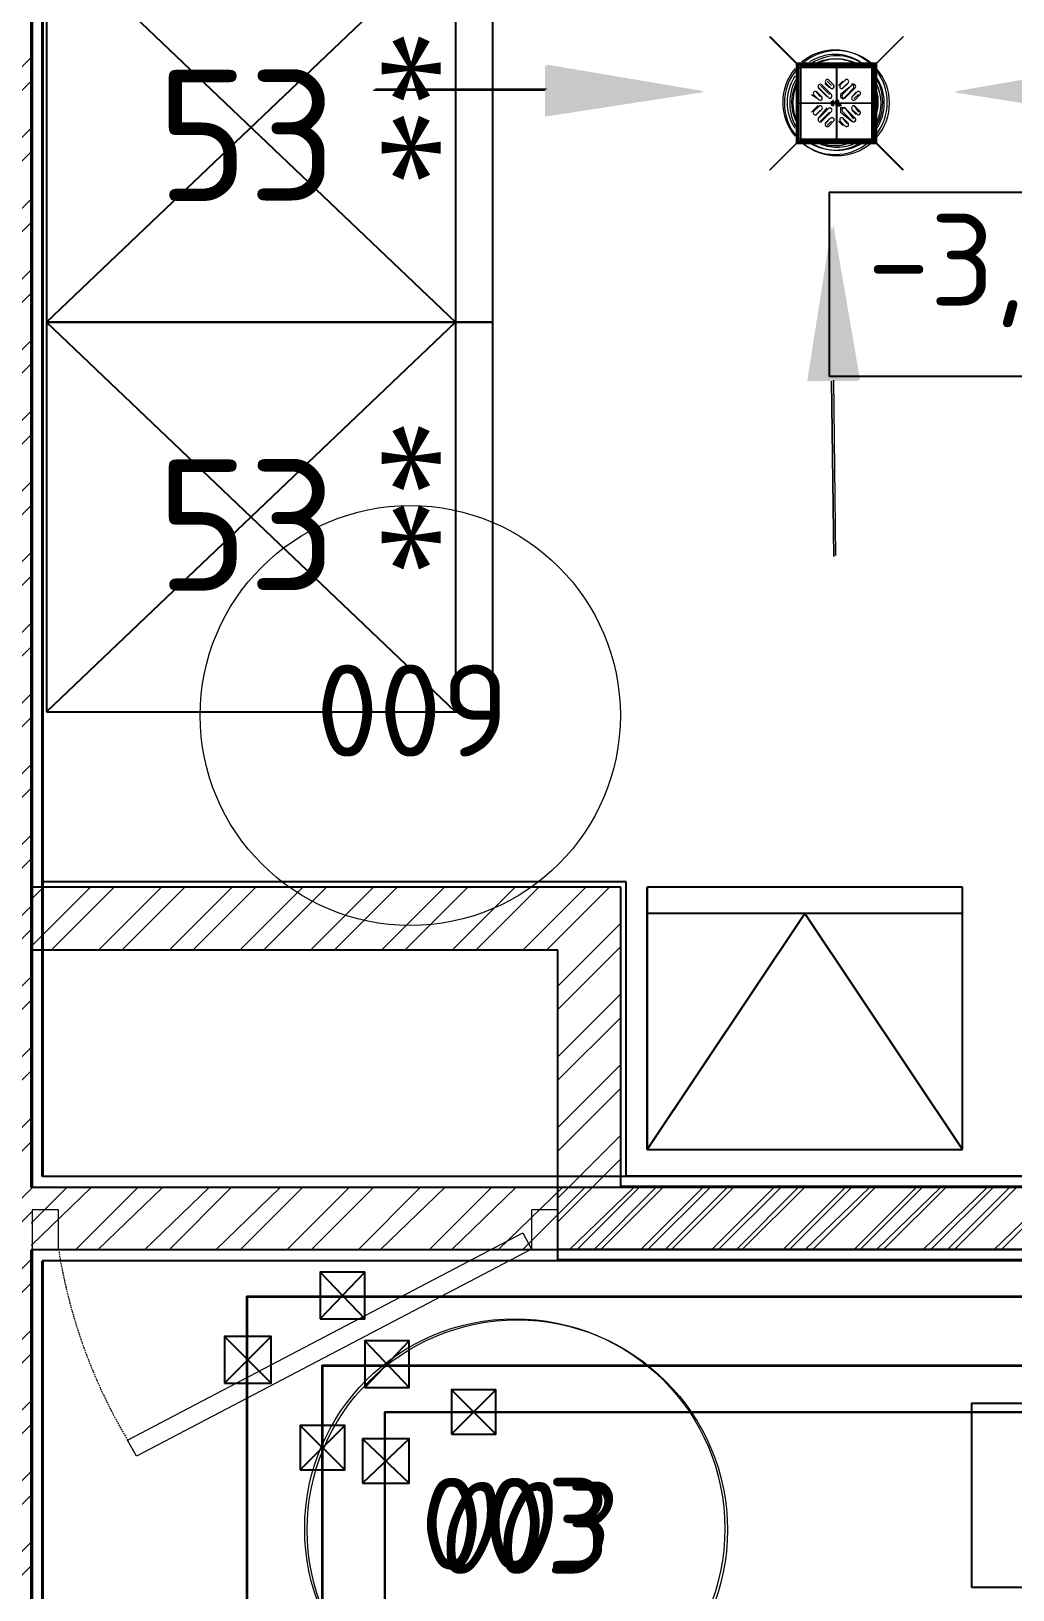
# Model space of a CAD drawing. Header units: millimetres. Extents: x -10178924 to 11692288, y -947381 to 58396.
# Drawn here: x 768125 to 769994, y -785650 to -782681 of the extents above; entities that cross this region are included whole.
import ezdxf

# ---------------------------------------------------------------- set-up
doc = ezdxf.new("R2010")
doc.units = ezdxf.units.MM
doc.linetypes.add('ADSK_Штрих_ш3 п1_5', pattern=[4.5, 3, -1.5])
for name, color, linetype, lineweight in [('PDF _0', 7, 'Continuous', 9), ('PDF _Текст', 7, 'Continuous', 5), ('АР_Двери', 250, 'Continuous', 9), ('Перегородки', 162, 'Continuous', 9), ('Перегородки пеноблок', 40, 'Continuous', 9), ('Сантех.оборуд НЕТ НА ТХ', 4, 'Continuous', 0), ('Сантехника', 7, 'Continuous', 18), ('Сантехнические приборы', 7, 'Continuous', 9), ('Трубопроводы', 7, 'Continuous', 18)]:
    doc.layers.add(name, color=color, linetype=linetype, lineweight=lineweight)
for name, color, linetype in [('PDF _PDF _Марки помещений', 5, 'Continuous'), ('PDF _ВК_В1', 5, 'Continuous'), ('PDF _ВК_Т3', 1, 'Continuous'), ('PDF _ВК_Т4', 6, 'Continuous'), ('PDF _Марки помещений', 5, 'Continuous'), ('PDF _Сантех.оборуд НЕТ НА ТХ', 4, 'Continuous'), ('PDF _Трубопроводы', 7, 'Continuous'), ('ТХ пищеблок новое 12.09', 252, 'Continuous')]:
    doc.layers.add(name, color=color, linetype=linetype)
for name, color, linetype, true_color in [('PDF _Отметки', 7, 'Continuous', 0x7f9fff), ('PDF _Перегородки', 7, 'Continuous', 0x0037dd), ('PDF _САНТЕХНИКА', 140, 'Continuous', 0x00bfff)]:
    doc.layers.add(name, color=color, linetype=linetype, true_color=true_color)
doc.layers.add('PDF _Сантехнические приборы', color=7, linetype='Continuous', lineweight=9, true_color=0x767676)
doc.styles.add('GOST-2.304_Type-B', font='GOST_Common.ttf')
doc.styles.add('ISOCPEUR', font='isocpeui.ttf', dxfattribs={"width": 0.9})
doc.styles.add('PDF ISOCPEUR', font='isocpeur.ttf')
doc.styles.add('СГЕНЕРИР_СТИЛЬ_5', font='times.ttf')

# ---------------------------------------------------------------- blocks, each defined once
blk = doc.blocks.new('СНП_Трап с  вертикальным выпуском_ с горизонтальным выпуском_HL - DN50-V261-Этаж 01_Пищеблок')
at = {"layer": 'Сантехника'}
for p, q in [((-75, 75), (-75, -75)), ((-72.9, 72.9), (-75, 75)), ((75, 75), (-75, 75)), ((-72.9, -72.9), (-72.9, 72.9)), ((-72.9, 72.9), (72.9, 72.9)), ((-70, 70), (-70, -70)), ((-70, 70), (70, 70)), ((69, 69), (-69, 69)), ((-69, 69), (-69, -69)), ((69, -69), (69, 69)), ((70, -70), (70, 70)), ((75, 75), (72.9, 72.9)), ((72.9, 72.9), (72.9, -72.9)), ((75, -75), (75, 75)), ((-75, -75), (-72.9, -72.9)), ((-75, -75), (75, -75)), ((72.9, -72.9), (-72.9, -72.9)), ((-70, -70), (70, -70)), ((-69, -69), (69, -69)), ((75, -75), (72.9, -72.9))]:
    blk.add_line(p, q, dxfattribs=at)
for radius, start, end in [(100, 90, 130), (90, 90, 122.25), (100, 50, 90), (90, 57.75, 90), (100, 139.6052, 220.3948), (84, 90, 115.3943), (84, 64.6057, 90), (100, 319.6052, 40.3948), (90, 147.0711, 212.9289), (84, 154.5178, 204.8153), (90, 327.0711, 32.9289), (84, 335.1847, 25.4822), (100, 230, 270), (90, 237.75, 270), (84, 244.6057, 270), (84, 270, 295.3943), (90, 270, 302.25), (100, 270, 310)]:
    blk.add_arc((0, 0), radius, start, end, dxfattribs=at)
at = {"layer": 'Трубопроводы'}
for p, q in [((-10.6, 16.3), (-29, 34.6)), ((-21.2, 38.2), (-12, 29)), ((-6.4, 34.6), (-15.6, 43.8)), ((15.6, 43.8), (6.4, 34.6)), ((29, 34.6), (10.6, 16.3)), ((12, 29), (21.2, 38.2)), ((-43.8, 15.6), (-34.6, 6.4)), ((-29, 12), (-38.2, 21.2)), ((-34.6, 29), (-16.3, 10.6)), ((16.3, 10.6), (34.6, 29)), ((38.2, 21.2), (29, 12)), ((34.6, 6.4), (43.8, 15.6)), ((-43.8, -15.6), (-34.6, -6.4)), ((-29, -12), (-38.2, -21.2)), ((-34.6, -29), (-16.3, -10.6)), ((-10.6, -16.3), (-29, -34.6)), ((-21.2, -38.2), (-12, -29)), ((29, -34.6), (10.6, -16.3)), ((12, -29), (21.2, -38.2)), ((16.3, -10.6), (34.6, -29)), ((38.2, -21.2), (29, -12)), ((34.6, -6.4), (43.8, -15.6)), ((-6.4, -34.6), (-15.6, -43.8)), ((15.6, -43.8), (6.4, -34.6))]:
    blk.add_line(p, q, dxfattribs=at)
at = {"layer": 'Трубопроводы', "lineweight": 9}
for p, q in [((-8.2, 4.2), (-8.2, -4.3)), ((-6.4, 1.6), (-6.4, 4.2)), ((-2.7, 0.9), (-5.7, 0.9)), ((-1.9, 1.6), (-1.9, 4.2)), ((-0.2, -4.3), (-0.2, 4.2)), ((1.7, 4.2), (1.7, -4.3)), ((3.4, -2.5), (3.4, 4.2)), ((-6.4, -4.3), (-6.4, -1.6)), ((-5.7, -0.9), (-2.7, -0.9)), ((-1.9, -1.6), (-1.9, -4.3)), ((2.4, -5), (7.4, -5)), ((7.4, -3.2), (4.2, -3.2))]:
    blk.add_line(p, q, dxfattribs=at)
at = {"layer": 'Трубопроводы'}
for centre, start, end in [((-31.8, 31.8), 45, 225), ((-18.4, 41), 45, 225), ((-9.2, 31.8), 225, 45), ((9.2, 31.8), 135, 315), ((18.4, 41), 315, 135), ((31.8, 31.8), 315, 135), ((-41, 18.4), 45, 225), ((-31.8, 9.2), 225, 45), ((-13.4, 13.4), 225, 45), ((13.4, 13.4), 135, 315), ((31.8, 9.2), 135, 315), ((41, 18.4), 315, 135), ((-41, -18.4), 135, 315), ((-31.8, -31.8), 135, 315), ((-31.8, -9.2), 315, 135), ((-13.4, -13.4), 315, 135), ((-9.2, -31.8), 315, 135), ((9.2, -31.8), 45, 225), ((13.4, -13.4), 45, 225), ((31.8, -9.2), 45, 225), ((31.8, -31.8), 225, 45), ((41, -18.4), 225, 45), ((-18.4, -41), 135, 315), ((18.4, -41), 225, 45)]:
    blk.add_arc(centre, 4, start, end, dxfattribs=at)
at = {"layer": 'Трубопроводы', "lineweight": 9}
for centre, radius, start, end in [((-7.3, 4.2), 0.875, 0, 180), ((-5.7, 1.6), 0.75, 180, 270), ((-2.7, 1.6), 0.75, 270, 360), ((-1, 4.2), 0.875, 0, 180), ((2.5, 4.2), 0.875, 0, 180), ((-7.3, -4.3), 0.875, 180, 360), ((-5.7, -1.6), 0.75, 90, 180), ((-2.7, -1.6), 0.75, 0, 90), ((-1, -4.3), 0.875, 180, 360), ((2.4, -4.3), 0.75, 180, 270), ((4.2, -2.5), 0.75, 180, 270), ((7.4, -4.1), 0.875, 270, 90)]:
    blk.add_arc(centre, radius, start, end, dxfattribs=at)
blk = doc.blocks.new('A$C5282721b')
at = {"layer": 'Перегородки', "lineweight": 20, "true_color": 0x000000, "transparency": 33554687}
h = blk.add_hatch(dxfattribs=at)
h.set_pattern_fill('ANSI32', color=18, scale=10)
h.set_pattern_definition([(45, (-4577.43, 241515.3), (-67.35192, 67.35192), []), (45, (-4532.53, 241515.3), (-67.35192, 67.35192), [])])
h.paths.add_polyline_path([(45649.391, -161.943), (45649.391, -5470.839), (45649.391, -11596.906), (45769.391, -11596.906), (45769.391, -5905.801), (45769.391, -5905.801), (45769.391, -161.943)])
at = {"layer": 'Перегородки', "true_color": 0x000000, "transparency": 33554687}
h = blk.add_hatch(dxfattribs=at)
h.set_pattern_fill('ANSI32', color=18, scale=10)
h.set_pattern_definition([(45, (-3322.13, 241076.745), (-67.35192, 67.35192), []), (45, (-3277.23, 241076.745), (-67.35192, 67.35192), [])])
h.paths.add_polyline_path([(48091.978, -4211.299), (48091.978, -4091.299), (46889.391, -4091.299), (46889.391, -3521.299), (45769.391, -3521.299), (45769.391, -3641.299), (46769.391, -3641.299), (46769.391, -4210.682)])
h.paths.add_polyline_path([(49329.363, -3911.299), (49209.391, -3911.299), (49209.391, -4091.21), (48091.978, -4091.299), (48091.978, -4211.299), (49328.934, -4211.299)])
at = {"layer": 'PDF _Марки помещений', "color": 18, "lineweight": 9, "true_color": 0x000000, "transparency": 33554687}
blk.add_circle((46692.408, -4745.742), 400.064, dxfattribs=at)
at = {"layer": 'АР_Двери', "color": 18, "true_color": 0x000000, "transparency": 33554687}
for points in [[(45768.815, -4210.682), (45818.815, -4210.682), (45818.815, -4135.682), (45768.815, -4135.682)], [(46719.391, -4210.682), (46769.391, -4210.682), (46769.391, -4135.682), (46719.391, -4135.682)], [(45967.436, -4605.374), (45950.502, -4574.735), (46703.125, -4179.692), (46719.391, -4210.682)]]:
    blk.add_lwpolyline(points, close=True, dxfattribs=at)
at = {"layer": 'АР_Двери', "color": 18, "linetype": 'ADSK_Штрих_ш3 п1_5', "true_color": 0x000000, "transparency": 33554687}
blk.add_arc((46824.853, -4052.615), 1018.38, 188.929197, 210.843568, dxfattribs=at)
at = {"layer": 'Перегородки', "color": 18, "lineweight": 25, "true_color": 0x000000, "transparency": 33554687}
for p, q in [((45769.391, -4091.299), (45769.391, -161.943)), ((45789.391, -4071.943), (45789.391, -161.943)), ((45769.391, -11596.906), (45769.391, -4211.299)), ((45789.391, -11596.906), (45789.391, -4231.299))]:
    blk.add_line(p, q, dxfattribs=at)
at = {"layer": 'Перегородки', "color": 18, "linetype": 'Continuous', "lineweight": 25, "true_color": 0x000000, "transparency": 33554687}
for p, q in [((46889.391, -3521.299), (45769.391, -3521.299)), ((46899.391, -3511.299), (45789.391, -3511.299)), ((46889.391, -4091.299), (46889.391, -3521.299)), ((46899.391, -4071.752), (46899.391, -3511.299)), ((46769.391, -3641.299), (45769.391, -3641.299)), ((46769.391, -4231.299), (46769.391, -3641.299)), ((49209.405, -4091.299), (46889.391, -4091.299)), ((49189.351, -4071.299), (46899.391, -4071.733)), ((49328.934, -4211.299), (46769.391, -4211.299)), ((49349.391, -4231.299), (46769.391, -4231.299))]:
    blk.add_line(p, q, dxfattribs=at)
at = {"layer": 'Перегородки пеноблок', "color": 18, "true_color": 0x000000, "transparency": 33554687}
blk.add_line((46769.391, -4211.299), (46769.391, -4081.299), dxfattribs=at)
at = {"layer": 'Сантех.оборуд НЕТ НА ТХ', "color": 18, "true_color": 0x000000, "transparency": 33554687}
for points in [[(47173.833, -1900.278), (47224.634, -1951.078), (47224.634, -2103.479), (47377.035, -2103.479), (47377.035, -1951.078), (47224.634, -1951.078)], [(47427.835, -1900.278), (47377.035, -1951.078)], [(47300.834, -1951.078), (47300.834, -2103.479)], [(47377.035, -2027.279), (47224.634, -2027.279)], [(47173.833, -2154.497), (47224.634, -2103.697)], [(47377.035, -2103.697), (47427.835, -2154.497)]]:
    blk.add_lwpolyline(points, dxfattribs=at)
at = {"layer": 'Сантехнические приборы', "color": 18, "true_color": 0x000000, "transparency": 33554559}
for points in [[(46748.064, -2000.452), (46422.096, -2000.452)], [(46748.064, -2000.452), (46422.096, -2000.452)], [(47294.168, -2555.022), (47298.401, -2889.457)], [(47294.168, -2555.022), (47298.401, -2889.457)]]:
    blk.add_lwpolyline(points, dxfattribs=at)
for points in [[(46748.064, -1953.885), (47048.633, -2004.685), (46748.064, -2051.252)], [(47823.338, -2051.252), (47527.003, -2004.685), (47823.338, -1953.885)], [(47247.601, -2555.022), (47294.168, -2258.687), (47344.968, -2555.022)]]:
    blk.add_solid(points, dxfattribs=at)
at = {"layer": 'ТХ пищеблок новое 12.09', "linetype": 'Continuous', "transparency": 33554687}
for p, q in [((46574.418, -1702.265), (45795.973, -2444.666)), ((45795.973, -1702.265), (46574.418, -2444.666)), ((45795.973, -1702.265), (45795.973, -2444.666)), ((46574.418, -1702.265), (46574.418, -2444.666)), ((46645.973, -2444.666), (46645.973, -1702.265)), ((45795.973, -2444.666), (46645.973, -2444.666)), ((46574.418, -2444.666), (45795.973, -3187.068)), ((45795.973, -2444.666), (46574.418, -3187.068)), ((46645.973, -2444.666), (45795.973, -2444.666)), ((45795.973, -2444.666), (45795.973, -3187.068)), ((46574.418, -2444.666), (46574.418, -3187.068)), ((46645.973, -3187.068), (46645.973, -2444.666)), ((45795.973, -3187.068), (46645.973, -3187.068))]:
    blk.add_line(p, q, dxfattribs=at)
at = {"layer": 'ТХ пищеблок новое 12.09', "transparency": 33554687}
for p, q in [((46939.769, -4021.179), (46939.769, -3521.179)), ((47539.769, -3521.179), (46939.769, -3521.179)), ((46939.769, -3521.179), (46939.769, -4021.179)), ((47539.769, -4021.179), (47539.769, -3521.179)), ((47539.769, -3571.179), (46939.769, -3571.179)), ((46939.769, -4021.179), (47239.769, -3571.179)), ((47239.769, -3571.179), (46939.769, -4021.179)), ((47539.769, -4021.179), (47239.769, -3571.179)), ((47239.769, -3571.179), (47539.769, -4021.179)), ((46939.769, -4021.179), (47539.769, -4021.179))]:
    blk.add_line(p, q, dxfattribs=at)
at = {"layer": 'Сантех.оборуд НЕТ НА ТХ', "color": 18, "true_color": 0x000000, "transparency": 33554687}
blk.add_blockref('СНП_Трап с  вертикальным выпуском_ с горизонтальным выпуском_HL - DN50-V261-Этаж 01_Пищеблок', (47300.984, -2027.279), dxfattribs=at)
at = {"layer": 'PDF _Марки помещений', "color": 18, "lineweight": 9, "true_color": 0x000000, "transparency": 33554687, "insert": (46529.435, -4829.457), "char_height": 175, "attachment_point": 7, "style": 'ISOCPEUR'}
blk.add_mtext('003', dxfattribs=at)
at = {"layer": 'ТХ пищеблок новое 12.09', "transparency": 33554687, "style": 'СГЕНЕРИР_СТИЛЬ_5'}
for p in [(46634.227, -2188.044), (46634.227, -2930.446)]:
    blk.add_text('**', height=200, rotation=90, dxfattribs=at).set_placement(p)
at = {"layer": 'ТХ пищеблок новое 12.09', "transparency": 33554687, "style": 'GOST-2.304_Type-B'}
for p in [(46006.602, -2213.692), (46006.602, -2956.094)]:
    blk.add_text('53', height=250, dxfattribs=at).set_placement(p)

msp = doc.modelspace()

# ---------------------------------------------------------------- linework, layer by layer
at = {"layer": 'PDF _0', "lineweight": 25}
for points in [[(768675.8, -785133.9), (768760.4, -785133.9), (768760.4, -785045), (768675.8, -785045)], [(768493.7, -785256.6), (768582.6, -785256.6), (768582.6, -785167.7), (768493.7, -785167.7)], [(768760.4, -785265.1), (768845.1, -785265.1), (768845.1, -785176.2), (768760.4, -785176.2)], [(768925.6, -785354), (769010.2, -785354), (769010.2, -785269.3), (768925.6, -785269.3)], [(768637.7, -785421.7), (768722.3, -785421.7), (768722.3, -785337.1), (768637.7, -785337.1)], [(768756.2, -785447.1), (768845.1, -785447.1), (768845.1, -785362.5), (768756.2, -785362.5)]]:
    msp.add_lwpolyline(points, close=True, dxfattribs=at)
for points in [[(768675.8, -785045), (768760.4, -785133.9)], [(768760.4, -785045), (768675.8, -785133.9)], [(768493.7, -785167.7), (768582.6, -785256.6)], [(768582.6, -785167.7), (768493.7, -785256.6)], [(768760.4, -785176.2), (768845.1, -785265.1)], [(768845.1, -785176.2), (768760.5, -785265.1)], [(768925.6, -785269.3), (769010.2, -785354)], [(769010.2, -785269.3), (768925.6, -785354)], [(768637.7, -785337.1), (768722.3, -785421.7)], [(768722.3, -785337.1), (768637.7, -785421.7)], [(768756.2, -785362.5), (768845.1, -785447.1)], [(768845.1, -785362.5), (768756.2, -785447.1)]]:
    msp.add_lwpolyline(points, dxfattribs=at)
at = {"layer": 'PDF _PDF _Марки помещений', "lineweight": 9}
for centre in [(768847.2, -783984.5), (769046.2, -785533.9)]:
    msp.add_circle(centre, 400, dxfattribs=at)
at = {"layer": 'PDF _ВК_В1', "lineweight": 30}
msp.add_lwpolyline([(768798.5, -792055.4), (768798.5, -785312), (774780, -785312), (774780, -786480.3)], dxfattribs=at)
at = {"layer": 'PDF _ВК_Т3', "lineweight": 35}
msp.add_lwpolyline([(768680, -792127.4), (768680, -785223.1), (772401, -785223.1)], dxfattribs=at)
at = {"layer": 'PDF _ВК_Т4', "lineweight": 35}
msp.add_lwpolyline([(772295.2, -783669.4), (772295.2, -785091.8), (768536.1, -785091.8), (768536.1, -791479.7), (767359.3, -791479.7)], dxfattribs=at)
at = {"layer": 'PDF _Отметки', "lineweight": 25}
for points in [[(769645.2, -783338.9), (769645.2, -782987.6), (770458, -782987.6), (770458, -783338.9)], [(769916.2, -785646.1), (769916.2, -785294.8), (770728.9, -785294.8), (770728.9, -785646.1)]]:
    msp.add_lwpolyline(points, close=True, dxfattribs=at)
at = {"layer": 'PDF _Перегородки', "color": 5, "lineweight": 25}
for points in [[(768125.4, -784884.1), (768125.4, -780951.5)], [(768146.6, -784862.9), (768146.6, -780951.5)], [(771685.7, -784702.1), (771685.7, -785002.6), (768125.6, -785002.6)], [(771567.2, -784702.1), (771567.2, -784884.1), (768125.6, -784884.1)], [(771706.9, -784702.1), (771706.9, -785023.8), (768146.8, -785023.8)], [(771546, -784702.1), (771546, -784862.9), (768146.8, -784862.9)], [(768125.4, -792385.6), (768125.4, -785002.9)], [(768146.6, -792385.6), (768146.6, -785024.1)]]:
    msp.add_lwpolyline(points, dxfattribs=at)
at = {"layer": 'PDF _Перегородки', "color": 5, "lineweight": 20}
for points in [[(768125.4, -784951.8), (768193.2, -784884.1)], [(768125.4, -784994.2), (768239.7, -784884.1)], [(768210.1, -785002.6), (768328.6, -784884.1)], [(768252.4, -785002.6), (768375.2, -784884.1)], [(768341.3, -785002.6), (768464.1, -784884.1)], [(768387.9, -785002.6), (768506.4, -784884.1)], [(768476.8, -785002.6), (768599.6, -784884.1)], [(768523.4, -785002.6), (768641.9, -784884.1)], [(768612.3, -785002.6), (768730.8, -784884.1)], [(768658.8, -785002.6), (768777.4, -784884.1)], [(768747.7, -785002.6), (768866.3, -784884.1)], [(768790.1, -785002.6), (768912.8, -784884.1)], [(768883.2, -785002.6), (769001.7, -784884.1)], [(768925.6, -785002.6), (769048.3, -784884.1)], [(769014.5, -785002.6), (769137.2, -784884.1)], [(769061, -785002.6), (769179.5, -784884.1)], [(769149.9, -785002.6), (769272.7, -784884.1)], [(769196.5, -785002.6), (769315, -784884.1)], [(769285.4, -785002.6), (769403.9, -784884.1)], [(769332, -785002.6), (769450.5, -784884.1)], [(769420.9, -785002.6), (769539.4, -784884.1)], [(769467.4, -785002.6), (769585.9, -784884.1)], [(769556.3, -785002.6), (769674.9, -784884.1)], [(769598.7, -785002.6), (769721.4, -784884.1)], [(769691.8, -785002.6), (769810.3, -784884.1)], [(769734.1, -785002.6), (769856.9, -784884.1)], [(769823, -785002.6), (769945.8, -784884.1)], [(769869.6, -785002.6), (769988.1, -784884.1)], [(769958.5, -785002.6), (770081.3, -784884.1)]]:
    msp.add_lwpolyline(points, dxfattribs=at)
at = {"layer": 'PDF _Сантех.оборуд НЕТ НА ТХ', "color": 252, "lineweight": 0, "true_color": 0x989898}
for points in [[(769530.9, -782691.2), (769581.7, -782742), (769581.7, -782894.4), (769734.1, -782894.4), (769734.1, -782742), (769581.7, -782742)], [(769784.9, -782691.2), (769734.1, -782742)], [(769657.9, -782742), (769657.9, -782894.4)], [(769734.1, -782818.2), (769581.7, -782818.2)], [(769530.9, -782945.2), (769581.7, -782894.4)], [(769734.1, -782894.4), (769784.9, -782945.2)]]:
    msp.add_lwpolyline(points, dxfattribs=at)
at = {"layer": 'PDF _САНТЕХНИКА', "lineweight": 9}
for points in [[(769719.8, -782739.9, 0.176357), (769655.8, -782716.6, 0.176313), (769591.9, -782739.9)], [(769704.4, -782739.1, 0.141667), (769655.8, -782725.1, 0.141667), (769607.2, -782739.1)], [(769691.2, -782741.5, 0.111302), (769655.8, -782733.6, 0.111197), (769620.4, -782741.5)], [(769591.9, -782892.3, 0.176357), (769655.8, -782915.6, 0.176313), (769719.8, -782892.3)], [(769607.2, -782893.1, 0.141667), (769655.8, -782907.1, 0.141667), (769704.4, -782893.1)], [(769620.4, -782890.7, 0.111302), (769655.8, -782898.7, 0.111197), (769691.2, -782890.7)]]:
    msp.add_lwpolyline(points, format="xyb", dxfattribs=at)
for points in [[(769581.7, -782742), (769581.7, -782894.4), (769586, -782890.2)], [(769725.7, -782886), (769725.7, -782746.3), (769586, -782746.3), (769729.9, -782746.3), (769729.9, -782890.2), (769586, -782890.2), (769586, -782746.3), (769581.7, -782742), (769729.9, -782742)], [(769586, -782746.3), (769586, -782886)], [(769729.9, -782894.4), (769729.9, -782742), (769729.9, -782746.3)], [(769581.7, -782894.4), (769729.9, -782894.4), (769729.9, -782890.2)], [(769586, -782886), (769725.6, -782886)]]:
    msp.add_lwpolyline(points, dxfattribs=at)
msp.add_lwpolyline([(769725.7, -782750.5), (769586, -782750.5), (769586, -782886), (769725.7, -782886)], close=True, dxfattribs=at)
for radius, start, end in [(99.5, 139.602, 220.398), (99.5, 319.602, 40.398), (91, 147.0689, 212.9311), (82.5, 154.5157, 204.8136), (82.5, 335.1864, 25.4843), (91, 327.0689, 32.9311)]:
    msp.add_arc((769655.8, -782816.1), radius, start, end, dxfattribs=at)
at = {"layer": 'PDF _Сантехнические приборы', "color": 7, "lineweight": 9}
for points in [[(768777.4, -782792.8), (769103.4, -782792.8)], [(769653.7, -783681.8), (769649.5, -783347.4)]]:
    msp.add_lwpolyline(points, close=True, dxfattribs=at)
at = {"layer": 'PDF _Сантехнические приборы', "color": 7, "transparency": 33554559}
for points in [[(769103.4, -782746.3), (769403.9, -782797.1), (769103.4, -782843.6)], [(770178.6, -782843.6), (769882.3, -782797.1), (770178.6, -782746.3)], [(769602.9, -783347.4), (769649.5, -783051.1), (769700.3, -783347.4)]]:
    msp.add_solid(points, dxfattribs=at)
at = {"layer": 'PDF _Трубопроводы', "lineweight": 18}
for points in [[(769624.1, -782784.4), (769624.1, -782784.4)], [(769645.2, -782801.3), (769628.3, -782784.4)], [(769636.8, -782775.9), (769636.8, -782775.9)], [(769636.8, -782780.1), (769645.2, -782788.6)], [(769649.5, -782784.4), (769641, -782775.9)], [(769649.5, -782784.4), (769649.5, -782784.4)], [(769670.6, -782775.9), (769662.2, -782784.4)], [(769691.8, -782788.6), (769691.8, -782784.4), (769687.6, -782780.1), (769687.6, -782784.4), (769666.4, -782801.3), (769666.4, -782805.5), (769670.6, -782809.8), (769674.9, -782805.5)], [(769666.4, -782784.4), (769666.4, -782784.4)], [(769670.6, -782788.6), (769679.1, -782780.1)], [(769674.9, -782775.9), (769674.9, -782775.9)], [(769611.4, -782801.3), (769624.1, -782809.8)], [(769615.6, -782801.3), (769615.6, -782801.3)], [(769628.3, -782805.5), (769619.8, -782797.1)], [(769624.1, -782788.6), (769641, -782805.5)], [(769624.1, -782809.8), (769624.1, -782809.8)], [(769645.2, -782805.5), (769645.2, -782805.5)], [(769674.9, -782805.5), (769691.8, -782788.6)], [(769696, -782797.1), (769687.6, -782805.5)], [(769687.6, -782809.8), (769687.6, -782809.8)], [(769691.8, -782809.8), (769700.3, -782801.3)], [(769696, -782801.3), (769696, -782801.3)], [(769611.4, -782835.2), (769624.1, -782822.5)], [(769615.6, -782835.2), (769615.6, -782835.2)], [(769628.3, -782830.9), (769619.8, -782839.4)], [(769624.1, -782826.7), (769624.1, -782826.7)], [(769624.1, -782847.9), (769641, -782826.7)], [(769645.2, -782835.2), (769628.3, -782852.1)], [(769645.2, -782830.9), (769645.2, -782830.9)], [(769691.8, -782847.9), (769674.9, -782826.7), (769670.6, -782826.7), (769666.4, -782826.7), (769666.4, -782830.9), (769666.4, -782835.2), (769687.6, -782852.1)], [(769687.6, -782826.7), (769687.6, -782826.7)], [(769696, -782839.4), (769687.6, -782830.9)], [(769691.8, -782822.5), (769700.3, -782835.2)], [(769696, -782835.2), (769696, -782835.2)], [(769624.1, -782847.9), (769624.1, -782847.9)], [(769636.8, -782856.3), (769645.2, -782847.9)], [(769636.8, -782860.6), (769636.8, -782860.6)], [(769649.5, -782852.1), (769641, -782860.6)], [(769649.5, -782847.9), (769649.5, -782847.9)], [(769670.6, -782860.6), (769662.2, -782852.1)], [(769666.4, -782847.9), (769666.4, -782847.9)], [(769670.6, -782847.9), (769679.1, -782856.3)], [(769674.9, -782860.6), (769674.9, -782860.6)], [(769687.6, -782847.9), (769687.6, -782847.9)]]:
    msp.add_lwpolyline(points, dxfattribs=at)
at = {"layer": 'PDF _Трубопроводы', "lineweight": 9}
for points in [[(769649.5, -782814), (769649.5, -782814)], [(769653.7, -782822.5), (769653.7, -782818.2), (769653.7, -782814)], [(769653.7, -782814), (769653.7, -782814)], [(769657.9, -782814), (769657.9, -782814)], [(769657.9, -782822.5), (769657.9, -782814), (769657.9, -782822.5), (769662.2, -782822.5), (769662.2, -782814)], [(769649.5, -782818.2), (769649.5, -782818.2)], [(769649.5, -782822.5), (769649.5, -782822.5)], [(769653.7, -782818.2), (769653.7, -782818.2)], [(769657.9, -782822.5), (769657.9, -782822.5)], [(769662.2, -782822.5), (769662.2, -782822.5)]]:
    msp.add_lwpolyline(points, dxfattribs=at)
msp.add_lwpolyline([(769649.5, -782822.5), (769649.5, -782818.2), (769653.7, -782818.2), (769649.5, -782818.2), (769649.5, -782814)], close=True, dxfattribs=at)

# ---------------------------------------------------------------- block references
msp.add_blockref('A$C5282721b', (722358.6, -780790.4))

# ---------------------------------------------------------------- texts
at = {"layer": 'PDF _Текст', "color": 161, "true_color": 0x7f9fff, "insert": (769717.2, -783136.8), "char_height": 175, "attachment_point": 4, "style": 'PDF ISOCPEUR'}
msp.add_mtext('-3,200', dxfattribs=at)
at = {"layer": 'PDF _Текст', "color": 5, "char_height": 175, "attachment_point": 4, "style": 'PDF ISOCPEUR'}
for s, insert in [('009', (768667.3, -783975.1)), ('003', (768866.3, -785524.5))]:
    msp.add_mtext(s, dxfattribs=dict(at, insert=insert))

doc.saveas('drawing.dxf')
